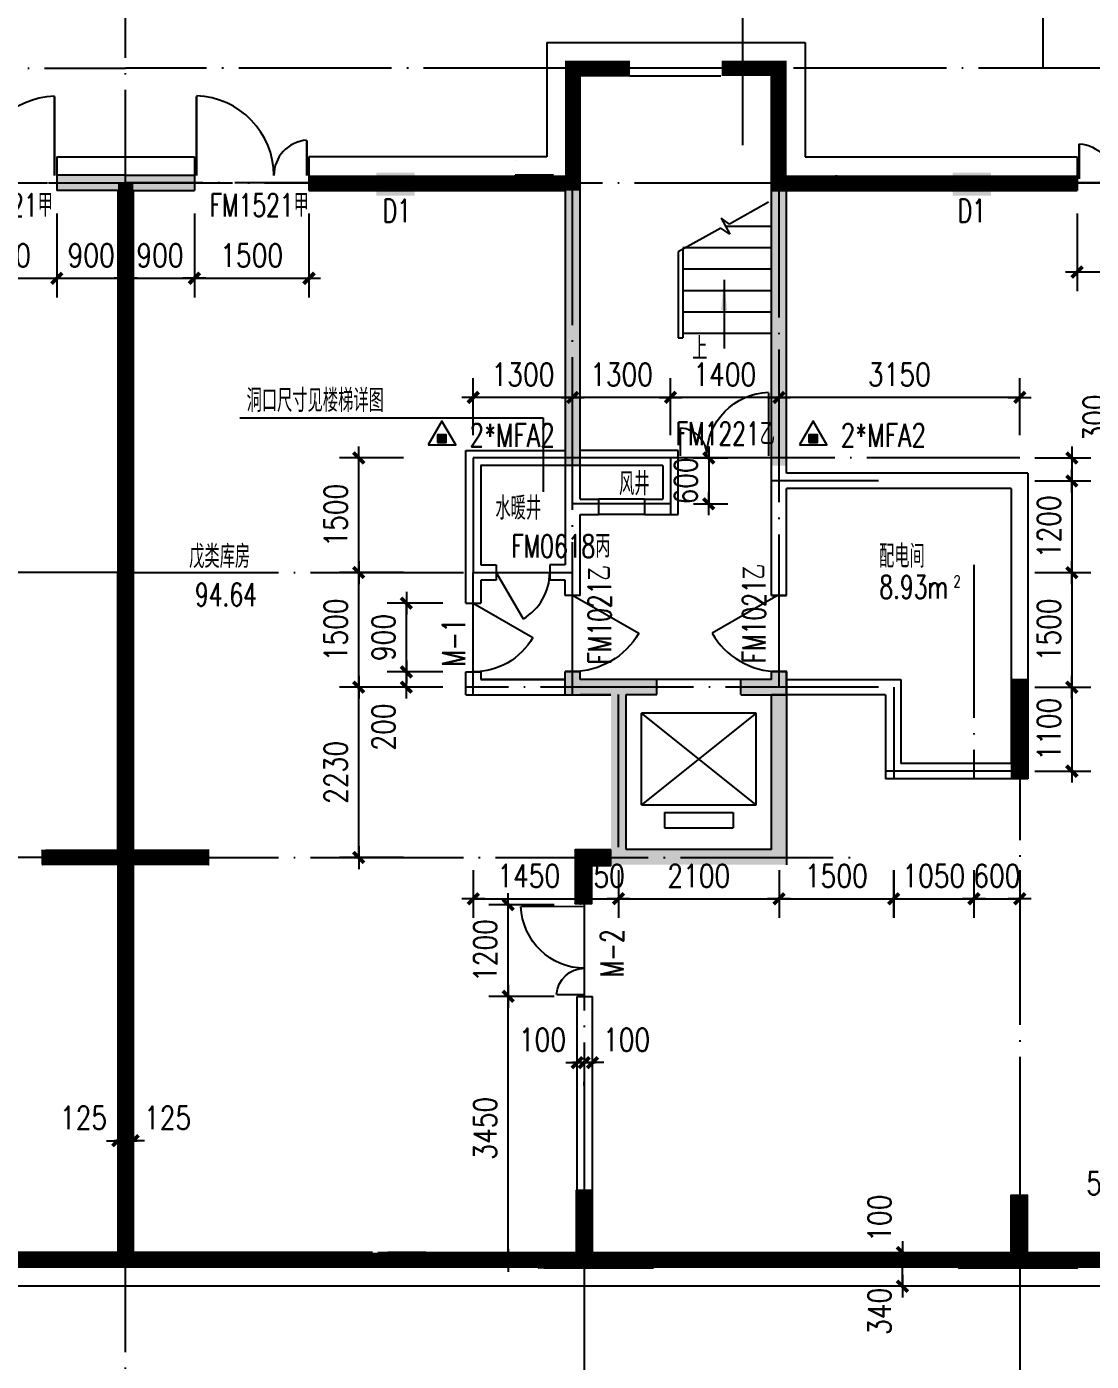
# Model space of a CAD drawing. Extents: x 634182 to 802382, y -1101880 to -864080.
# Drawn here: x 720269 to 734198, y -1008289 to -990821 of the extents above; entities that cross this region are included whole.
import ezdxf
from ezdxf.enums import TextEntityAlignment as Align

# ---------------------------------------------------------------- set-up
doc = ezdxf.new("R2010")
doc.units = 0
doc.header["$LTSCALE"] = 1000
doc.header["$MEASUREMENT"] = 0
doc.linetypes.add('DOTE', pattern=[2.42, 2, -0.2, 0.02, -0.2])
doc.layers.get('0').update_dxf_attribs({"linetype": 'CONTINUOUS'})
doc.layers.get('DEFPOINTS').update_dxf_attribs({"linetype": 'CONTINUOUS'})
for name, color, linetype in [('210', 4, 'CONTINUOUS'), ('D', 3, 'CONTINUOUS'), ('DOTE', 1, 'DOTE'), ('FIRE', 21, 'CONTINUOUS'), ('MCMING', 223, 'CONTINUOUS'), ('PUB_DIM', 3, 'CONTINUOUS'), ('PUB_TEXT', 7, 'CONTINUOUS'), ('STAIR', 2, 'CONTINUOUS'), ('WALL', 191, 'CONTINUOUS'), ('WINDOW', 2, 'CONTINUOUS'), ('WINDOW_TEXT', 6, 'CONTINUOUS')]:
    doc.layers.add(name, color=color, linetype=linetype)
doc.styles.add('_Z', font='romans', dxfattribs={"width": 0.7, "bigfont": 'Z'})
doc.styles.add('DIM_FONT', font='simplex.shx', dxfattribs={"width": 0.8})
doc.styles.add('SIMPLEX', font='SIMPLEX.SHX')
doc.styles.add('Z', font='romans', dxfattribs={"width": 0.8, "bigfont": 'z'})
doc.dimstyles.new('DIMN', dxfattribs={"dimtxt": 300, "dimasz": 1, "dimexe": 250, "dimexo": 300, "dimgap": 150, "dimtad": 1, "dimdec": 0, "dimzin": 0, "dimdsep": 46, "dimtxsty": 'DIM_FONT', "dimblk": '_DIMX', "dimblk1": '_DIMX', "dimblk2": '_DIMX', "dimcen": 2.5, "dimclrt": 7, "dimadec": 0, "dimazin": 0, "dimtfac": 1, "dimtdec": 0, "dimtix": 1, "dimtmove": 2, "dimatfit": 3, "dimldrblk": '_DIMX', "dimfxl": 0, "dimtolj": 1, "dimtzin": 0, "dimarcsym": 0})
pattern_1 = [(135, (5185227.6178, 1343242.7828), (0.88388347648, 0.88388347648), []), (45, (5185227.6178, 1343242.7828), (0.88388347648, -0.88388347648), [])]

# ---------------------------------------------------------------- blocks, each defined once
blk = doc.blocks.new('_A2AKO')
at = {"const_width": 0.02}
for points in [[(-0.481, -0.001), (-0.481, -0.308)], [(0.481, 0.001), (0.481, -0.691)]]:
    blk.add_lwpolyline(points, dxfattribs=at)
for centre, radius, start, end in [((-0.501, -0.003), 0.307, 274.2492, 0.2101), ((0.505, 0.002), 0.699, 180.2762, 268.0603)]:
    blk.add_arc(centre, radius, start, end)
blk = doc.blocks.new('_DBLK')
blk.add_line((-0.5, 0), (0, -0.866))
blk.add_arc((-0.5, 0), 1, 300, 0)
at = {"layer": 'WINDOW_TEXT', "style": 'SIMPLEX', "flags": 9}
blk.add_attdef('A', text='', height=1, dxfattribs=at).set_placement((0, 1.5), align=Align.MIDDLE)
blk = doc.blocks.new('_DIMX')
blk.add_line((-150, 0), (150, 0))
at = {"const_width": 50}
blk.add_lwpolyline([(-70, -70), (70, 70)], dxfattribs=at)
blk = doc.blocks.new('*D1328')
at = {"color": 0, "linetype": 'ByBlock'}
for p, q in [((730112, -996166), (730112, -995423)), ((733262, -996166), (733262, -995423)), ((733261, -995673), (730113, -995673))]:
    blk.add_line(p, q, dxfattribs=at)
at = {"layer": 'DEFPOINTS', "color": 0, "linetype": 'ByBlock'}
for p in [(730112, -995673), (730112, -996466), (733262, -996466)]:
    blk.add_point(p, dxfattribs=at)
at = {"color": 0, "linetype": 'ByBlock', "rotation": 180}
blk.add_blockref('_DIMX', (730112, -995673), dxfattribs=at)
at = {"color": 0, "linetype": 'ByBlock'}
blk.add_blockref('_DIMX', (733262, -995673), dxfattribs=at)
at = {"color": 7, "linetype": 'ByBlock', "insert": (731687, -995373), "char_height": 300, "attachment_point": 5, "style": 'DIM_FONT'}
blk.add_mtext('\\A1;3150', dxfattribs=at)
blk = doc.blocks.new('*D1329')
at = {"color": 0, "linetype": 'ByBlock'}
for p, q in [((728692, -996166), (728692, -995423)), ((730112, -996166), (730112, -995423)), ((730111, -995673), (728693, -995673))]:
    blk.add_line(p, q, dxfattribs=at)
at = {"layer": 'DEFPOINTS', "color": 0, "linetype": 'ByBlock'}
for p in [(728692, -995673), (728692, -996466), (730112, -996466)]:
    blk.add_point(p, dxfattribs=at)
at = {"color": 0, "linetype": 'ByBlock'}
for p, rotation in [((728692, -995673), 179.9999999999906), ((730112, -995673), 359.9999999999907)]:
    blk.add_blockref('_DIMX', p, dxfattribs=dict(at, rotation=rotation))
at = {"color": 7, "linetype": 'ByBlock', "insert": (729402, -995373), "char_height": 300, "attachment_point": 5, "style": 'DIM_FONT'}
blk.add_mtext('\\A1;1400', dxfattribs=at)
blk = doc.blocks.new('*D1330')
at = {"color": 0, "linetype": 'ByBlock'}
for p, q in [((727412, -996166), (727412, -995423)), ((728692, -996166), (728692, -995423)), ((728691, -995673), (727413, -995673))]:
    blk.add_line(p, q, dxfattribs=at)
at = {"layer": 'DEFPOINTS', "color": 0, "linetype": 'ByBlock'}
for p in [(727412, -995673), (727412, -996466), (728692, -996466)]:
    blk.add_point(p, dxfattribs=at)
at = {"color": 0, "linetype": 'ByBlock', "rotation": 180}
blk.add_blockref('_DIMX', (727412, -995673), dxfattribs=at)
at = {"color": 0, "linetype": 'ByBlock'}
blk.add_blockref('_DIMX', (728692, -995673), dxfattribs=at)
at = {"color": 7, "linetype": 'ByBlock', "insert": (728052, -995373), "char_height": 300, "attachment_point": 5, "style": 'DIM_FONT'}
blk.add_mtext('\\A1;1300', dxfattribs=at)
blk = doc.blocks.new('*D1331')
at = {"color": 0, "linetype": 'ByBlock'}
for p, q in [((726112, -996166), (726112, -995423)), ((727412, -996166), (727412, -995423)), ((727411, -995673), (726113, -995673))]:
    blk.add_line(p, q, dxfattribs=at)
at = {"layer": 'DEFPOINTS', "color": 0, "linetype": 'ByBlock'}
for p in [(726112, -995673), (726112, -996466), (727412, -996466)]:
    blk.add_point(p, dxfattribs=at)
at = {"color": 0, "linetype": 'ByBlock', "rotation": 180}
blk.add_blockref('_DIMX', (726112, -995673), dxfattribs=at)
at = {"color": 0, "linetype": 'ByBlock'}
blk.add_blockref('_DIMX', (727412, -995673), dxfattribs=at)
at = {"color": 7, "linetype": 'ByBlock', "insert": (726762, -995373), "char_height": 300, "attachment_point": 5, "style": 'DIM_FONT'}
blk.add_mtext('\\A1;1300', dxfattribs=at)
blk = doc.blocks.new('*D1333')
at = {"color": 0, "linetype": 'ByBlock'}
for p, q in [((727562, -1001861), (727562, -1002485)), ((728012, -1001861), (728012, -1002485)), ((727561, -1002235), (727560, -1002235)), ((727562, -1002235), (728012, -1002235)), ((728013, -1002235), (728014, -1002235))]:
    blk.add_line(p, q, dxfattribs=at)
at = {"layer": 'DEFPOINTS', "color": 0, "linetype": 'ByBlock'}
for p in [(727562, -1001561), (728012, -1001561), (728012, -1002235)]:
    blk.add_point(p, dxfattribs=at)
at = {"color": 0, "linetype": 'ByBlock'}
blk.add_blockref('_DIMX', (727562, -1002235), dxfattribs=at)
at = {"color": 0, "linetype": 'ByBlock', "rotation": 180}
blk.add_blockref('_DIMX', (728012, -1002235), dxfattribs=at)
at = {"color": 7, "linetype": 'ByBlock', "insert": (727787, -1001935), "char_height": 300, "attachment_point": 5, "style": 'DIM_FONT'}
blk.add_mtext('\\A1;450', dxfattribs=at)
blk = doc.blocks.new('*D1336')
at = {"color": 0, "linetype": 'ByBlock'}
for p, q in [((731612, -1001861), (731612, -1002485)), ((732662, -1001861), (732662, -1002485)), ((731611, -1002235), (731610, -1002235)), ((731612, -1002235), (732662, -1002235)), ((732663, -1002235), (732664, -1002235))]:
    blk.add_line(p, q, dxfattribs=at)
at = {"layer": 'DEFPOINTS', "color": 0, "linetype": 'ByBlock'}
for p in [(731612, -1001561), (732662, -1001561), (732662, -1002235)]:
    blk.add_point(p, dxfattribs=at)
at = {"color": 0, "linetype": 'ByBlock'}
blk.add_blockref('_DIMX', (731612, -1002235), dxfattribs=at)
at = {"color": 0, "linetype": 'ByBlock', "rotation": 180}
blk.add_blockref('_DIMX', (732662, -1002235), dxfattribs=at)
at = {"color": 7, "linetype": 'ByBlock', "insert": (732137, -1001935), "char_height": 300, "attachment_point": 5, "style": 'DIM_FONT'}
blk.add_mtext('\\A1;1050', dxfattribs=at)
blk = doc.blocks.new('*D1337')
at = {"color": 0, "linetype": 'ByBlock'}
for p, q in [((732662, -1001861), (732662, -1002485)), ((733262, -1001861), (733262, -1002485)), ((732661, -1002235), (732660, -1002235)), ((732662, -1002235), (733262, -1002235)), ((733263, -1002235), (733264, -1002235))]:
    blk.add_line(p, q, dxfattribs=at)
at = {"layer": 'DEFPOINTS', "color": 0, "linetype": 'ByBlock'}
for p in [(732662, -1001561), (733262, -1001561), (733262, -1002235)]:
    blk.add_point(p, dxfattribs=at)
at = {"color": 0, "linetype": 'ByBlock'}
blk.add_blockref('_DIMX', (732662, -1002235), dxfattribs=at)
at = {"color": 0, "linetype": 'ByBlock', "rotation": 180}
blk.add_blockref('_DIMX', (733262, -1002235), dxfattribs=at)
at = {"color": 7, "linetype": 'ByBlock', "insert": (732962, -1001935), "char_height": 300, "attachment_point": 5, "style": 'DIM_FONT'}
blk.add_mtext('\\A1;600', dxfattribs=at)
blk = doc.blocks.new('*D1341')
at = {"color": 0, "linetype": 'ByBlock'}
for p, q in [((733458, -996466), (734193, -996466)), ((733943, -996465), (733943, -996464)), ((733943, -996466), (733943, -996766)), ((733943, -996466), (733943, -996766)), ((733458, -996766), (734193, -996766)), ((733943, -996767), (733943, -996768))]:
    blk.add_line(p, q, dxfattribs=at)
at = {"layer": 'DEFPOINTS', "color": 0, "linetype": 'ByBlock'}
for p in [(733158, -996466), (733158, -996766), (733943, -996766)]:
    blk.add_point(p, dxfattribs=at)
at = {"color": 0, "linetype": 'ByBlock'}
for p, rotation in [((733943, -996466), 270), ((733943, -996766), 90)]:
    blk.add_blockref('_DIMX', p, dxfattribs=dict(at, rotation=rotation))
at = {"color": 7, "linetype": 'ByBlock', "insert": (734243, -995944), "char_height": 300, "attachment_point": 5, "rotation": 90, "style": 'DIM_FONT'}
blk.add_mtext('\\A1;300', dxfattribs=at)
blk = doc.blocks.new('*D1342')
at = {"color": 0, "linetype": 'ByBlock'}
for p, q in [((733458, -996766), (734193, -996766)), ((733943, -996767), (733943, -997965)), ((733458, -997966), (734193, -997966))]:
    blk.add_line(p, q, dxfattribs=at)
at = {"layer": 'DEFPOINTS', "color": 0, "linetype": 'ByBlock'}
for p in [(733158, -996766), (733158, -997966), (733943, -997966)]:
    blk.add_point(p, dxfattribs=at)
at = {"color": 0, "linetype": 'ByBlock'}
for p, rotation in [((733943, -996766), 90), ((733943, -997966), 270)]:
    blk.add_blockref('_DIMX', p, dxfattribs=dict(at, rotation=rotation))
at = {"color": 7, "linetype": 'ByBlock', "insert": (733643, -997366), "char_height": 300, "attachment_point": 5, "rotation": 90, "style": 'DIM_FONT'}
blk.add_mtext('\\A1;1200', dxfattribs=at)
blk = doc.blocks.new('*D1343')
at = {"color": 0, "linetype": 'ByBlock'}
for p, q in [((733458, -997966), (734193, -997966)), ((733943, -997967), (733943, -999465)), ((733458, -999466), (734193, -999466))]:
    blk.add_line(p, q, dxfattribs=at)
at = {"layer": 'DEFPOINTS', "color": 0, "linetype": 'ByBlock'}
for p in [(733158, -997966), (733158, -999466), (733943, -999466)]:
    blk.add_point(p, dxfattribs=at)
at = {"color": 0, "linetype": 'ByBlock'}
for p, rotation in [((733943, -997966), 90), ((733943, -999466), 270)]:
    blk.add_blockref('_DIMX', p, dxfattribs=dict(at, rotation=rotation))
at = {"color": 7, "linetype": 'ByBlock', "insert": (733643, -998716), "char_height": 300, "attachment_point": 5, "rotation": 90, "style": 'DIM_FONT'}
blk.add_mtext('\\A1;1500', dxfattribs=at)
blk = doc.blocks.new('*D1344')
at = {"color": 0, "linetype": 'ByBlock'}
for p, q in [((733458, -999466), (734193, -999466)), ((733943, -999467), (733943, -1000564)), ((733458, -1000565), (734193, -1000565))]:
    blk.add_line(p, q, dxfattribs=at)
at = {"layer": 'DEFPOINTS', "color": 0, "linetype": 'ByBlock'}
for p in [(733158, -999466), (733158, -1000565), (733943, -1000565)]:
    blk.add_point(p, dxfattribs=at)
at = {"color": 0, "linetype": 'ByBlock'}
for p, rotation in [((733943, -999466), 90), ((733943, -1000565), 270)]:
    blk.add_blockref('_DIMX', p, dxfattribs=dict(at, rotation=rotation))
at = {"color": 7, "linetype": 'ByBlock', "insert": (733643, -1000015), "char_height": 300, "attachment_point": 5, "rotation": 90, "style": 'DIM_FONT'}
blk.add_mtext('\\A1;1100', dxfattribs=at)
blk = doc.blocks.new('*D1345')
at = {"color": 0, "linetype": 'ByBlock'}
for p, q in [((728992, -996466), (729443, -996466)), ((729193, -996465), (729193, -996464)), ((729193, -996466), (729193, -997066)), ((728992, -997066), (729443, -997066)), ((729193, -997067), (729193, -997068))]:
    blk.add_line(p, q, dxfattribs=at)
at = {"layer": 'DEFPOINTS', "color": 0, "linetype": 'ByBlock'}
for p in [(728692, -996466), (728692, -997066), (729193, -997066)]:
    blk.add_point(p, dxfattribs=at)
at = {"color": 0, "linetype": 'ByBlock'}
for p, rotation in [((729193, -996466), 270), ((729193, -997066), 90)]:
    blk.add_blockref('_DIMX', p, dxfattribs=dict(at, rotation=rotation))
at = {"color": 7, "linetype": 'ByBlock', "insert": (728893, -996766), "char_height": 300, "attachment_point": 5, "rotation": 90, "style": 'DIM_FONT'}
blk.add_mtext('\\A1;600', dxfattribs=at)
blk = doc.blocks.new('*D1347')
at = {"color": 0, "linetype": 'ByBlock'}
for p, q in [((720662, -993266), (720662, -994364)), ((721562, -993266), (721562, -994364)), ((720661, -994114), (720660, -994114)), ((720662, -994114), (721562, -994114)), ((721563, -994114), (721564, -994114))]:
    blk.add_line(p, q, dxfattribs=at)
at = {"layer": 'DEFPOINTS', "color": 0, "linetype": 'ByBlock'}
for p in [(720662, -992966), (721562, -992966), (721562, -994114)]:
    blk.add_point(p, dxfattribs=at)
at = {"color": 0, "linetype": 'ByBlock'}
blk.add_blockref('_DIMX', (720662, -994114), dxfattribs=at)
at = {"color": 0, "linetype": 'ByBlock', "rotation": 180}
blk.add_blockref('_DIMX', (721562, -994114), dxfattribs=at)
at = {"color": 7, "linetype": 'ByBlock', "insert": (721112, -993814), "char_height": 300, "attachment_point": 5, "style": 'DIM_FONT'}
blk.add_mtext('\\A1;900', dxfattribs=at)
blk = doc.blocks.new('*D1348')
at = {"color": 0, "linetype": 'ByBlock'}
for p, q in [((721562, -993266), (721562, -994364)), ((722462, -993266), (722462, -994364)), ((721561, -994114), (721560, -994114)), ((721562, -994114), (722462, -994114)), ((722463, -994114), (722464, -994114))]:
    blk.add_line(p, q, dxfattribs=at)
at = {"layer": 'DEFPOINTS', "color": 0, "linetype": 'ByBlock'}
for p in [(721562, -992966), (722462, -992966), (722462, -994114)]:
    blk.add_point(p, dxfattribs=at)
at = {"color": 0, "linetype": 'ByBlock'}
blk.add_blockref('_DIMX', (721562, -994114), dxfattribs=at)
at = {"color": 0, "linetype": 'ByBlock', "rotation": 180}
blk.add_blockref('_DIMX', (722462, -994114), dxfattribs=at)
at = {"color": 7, "linetype": 'ByBlock', "insert": (722012, -993814), "char_height": 300, "attachment_point": 5, "style": 'DIM_FONT'}
blk.add_mtext('\\A1;900', dxfattribs=at)
blk = doc.blocks.new('*D1353')
at = {"color": 0, "linetype": 'ByBlock'}
for p, q in [((734012, -993266), (734012, -994283)), ((735512, -993266), (735512, -994283)), ((735511, -994033), (734013, -994033))]:
    blk.add_line(p, q, dxfattribs=at)
at = {"layer": 'DEFPOINTS', "color": 0, "linetype": 'ByBlock'}
for p in [(734012, -992966), (735512, -992966), (734012, -994033)]:
    blk.add_point(p, dxfattribs=at)
at = {"color": 0, "linetype": 'ByBlock', "rotation": 180}
blk.add_blockref('_DIMX', (734012, -994033), dxfattribs=at)
at = {"color": 0, "linetype": 'ByBlock'}
blk.add_blockref('_DIMX', (735512, -994033), dxfattribs=at)
at = {"color": 7, "linetype": 'ByBlock', "insert": (734762, -993733), "char_height": 300, "attachment_point": 5, "style": 'DIM_FONT'}
blk.add_mtext('\\A1;1500', dxfattribs=at)
blk = doc.blocks.new('*D1354')
at = {"color": 0, "linetype": 'ByBlock'}
for p, q in [((721462, -1005102), (721462, -1005152)), ((721562, -1005102), (721562, -1005152)), ((721461, -1005402), (721460, -1005402)), ((721462, -1005402), (721562, -1005402)), ((721462, -1005402), (721562, -1005402)), ((721563, -1005402), (721564, -1005402))]:
    blk.add_line(p, q, dxfattribs=at)
at = {"layer": 'DEFPOINTS', "color": 0, "linetype": 'ByBlock'}
for p in [(721462, -1005402), (721562, -1005402), (721562, -1005402)]:
    blk.add_point(p, dxfattribs=at)
at = {"color": 0, "linetype": 'ByBlock'}
blk.add_blockref('_DIMX', (721462, -1005402), dxfattribs=at)
at = {"color": 0, "linetype": 'ByBlock', "rotation": 180}
blk.add_blockref('_DIMX', (721562, -1005402), dxfattribs=at)
at = {"color": 7, "linetype": 'ByBlock', "insert": (721012, -1005102), "char_height": 300, "attachment_point": 5, "style": 'DIM_FONT'}
blk.add_mtext('\\A1;125', dxfattribs=at)
blk = doc.blocks.new('*D1355')
at = {"color": 0, "linetype": 'ByBlock'}
for p, q in [((721562, -1005102), (721562, -1005152)), ((721662, -1005102), (721662, -1005152)), ((721561, -1005402), (721560, -1005402)), ((721562, -1005402), (721662, -1005402)), ((721562, -1005402), (721662, -1005402)), ((721663, -1005402), (721664, -1005402))]:
    blk.add_line(p, q, dxfattribs=at)
at = {"layer": 'DEFPOINTS', "color": 0, "linetype": 'ByBlock'}
for p in [(721562, -1005402), (721662, -1005402), (721662, -1005402)]:
    blk.add_point(p, dxfattribs=at)
at = {"color": 0, "linetype": 'ByBlock'}
blk.add_blockref('_DIMX', (721562, -1005402), dxfattribs=at)
at = {"color": 0, "linetype": 'ByBlock', "rotation": 180}
blk.add_blockref('_DIMX', (721662, -1005402), dxfattribs=at)
at = {"color": 7, "linetype": 'ByBlock', "insert": (722112, -1005102), "char_height": 300, "attachment_point": 5, "style": 'DIM_FONT'}
blk.add_mtext('\\A1;125', dxfattribs=at)
blk = doc.blocks.new('*D1371')
at = {"color": 0, "linetype": 'ByBlock'}
for p, q in [((731727, -1007305), (731727, -1006967)), ((732027, -1006966), (731977, -1006966)), ((732027, -1007306), (731977, -1007306))]:
    blk.add_line(p, q, dxfattribs=at)
at = {"layer": 'DEFPOINTS', "color": 0, "linetype": 'ByBlock'}
for p in [(731727, -1006966), (731727, -1006966), (731727, -1007306)]:
    blk.add_point(p, dxfattribs=at)
at = {"color": 0, "linetype": 'ByBlock'}
for p, rotation in [((731727, -1006966), 90), ((731727, -1007306), 270)]:
    blk.add_blockref('_DIMX', p, dxfattribs=dict(at, rotation=rotation))
at = {"color": 7, "linetype": 'ByBlock', "insert": (731427, -1007636), "char_height": 300, "attachment_point": 5, "rotation": 90, "style": 'DIM_FONT'}
blk.add_mtext('\\A1;340', dxfattribs=at)
blk = doc.blocks.new('*D1372')
at = {"color": 0, "linetype": 'ByBlock'}
for p, q in [((731427, -1006866), (731477, -1006866)), ((731427, -1006966), (731477, -1006966)), ((731727, -1006865), (731727, -1006864)), ((731727, -1006966), (731727, -1006866)), ((731727, -1006966), (731727, -1006866)), ((731727, -1006967), (731727, -1006968))]:
    blk.add_line(p, q, dxfattribs=at)
at = {"layer": 'DEFPOINTS', "color": 0, "linetype": 'ByBlock'}
for p in [(731727, -1006866), (731727, -1006866), (731727, -1006966)]:
    blk.add_point(p, dxfattribs=at)
at = {"color": 0, "linetype": 'ByBlock'}
for p, rotation in [((731727, -1006866), 270), ((731727, -1006966), 90)]:
    blk.add_blockref('_DIMX', p, dxfattribs=dict(at, rotation=rotation))
at = {"color": 7, "linetype": 'ByBlock', "insert": (731427, -1006416), "char_height": 300, "attachment_point": 5, "rotation": 90, "style": 'DIM_FONT'}
blk.add_mtext('\\A1;100', dxfattribs=at)
blk = doc.blocks.new('*D1401')
at = {"color": 0, "linetype": 'ByBlock'}
for p, q in [((725712, -999266), (724987, -999266)), ((725237, -999265), (725237, -999264)), ((725237, -999466), (725237, -999266)), ((725237, -999466), (725237, -999266)), ((725712, -999466), (724987, -999466)), ((725237, -999467), (725237, -999468))]:
    blk.add_line(p, q, dxfattribs=at)
at = {"layer": 'DEFPOINTS', "color": 0, "linetype": 'ByBlock'}
for p in [(725237, -999266), (726012, -999266), (726012, -999466)]:
    blk.add_point(p, dxfattribs=at)
at = {"color": 0, "linetype": 'ByBlock'}
for p, rotation in [((725237, -999266), 270), ((725237, -999466), 90)]:
    blk.add_blockref('_DIMX', p, dxfattribs=dict(at, rotation=rotation))
at = {"color": 7, "linetype": 'ByBlock', "insert": (724937, -999988), "char_height": 300, "attachment_point": 5, "rotation": 90, "style": 'DIM_FONT'}
blk.add_mtext('\\A1;200', dxfattribs=at)
blk = doc.blocks.new('*D1402')
at = {"color": 0, "linetype": 'ByBlock'}
for p, q in [((725712, -998366), (724987, -998366)), ((725237, -998365), (725237, -998364)), ((725237, -999266), (725237, -998366)), ((725712, -999266), (724987, -999266)), ((725237, -999267), (725237, -999268))]:
    blk.add_line(p, q, dxfattribs=at)
at = {"layer": 'DEFPOINTS', "color": 0, "linetype": 'ByBlock'}
for p in [(725237, -998366), (726012, -998366), (726012, -999266)]:
    blk.add_point(p, dxfattribs=at)
at = {"color": 0, "linetype": 'ByBlock'}
for p, rotation in [((725237, -998366), 270), ((725237, -999266), 90)]:
    blk.add_blockref('_DIMX', p, dxfattribs=dict(at, rotation=rotation))
at = {"color": 7, "linetype": 'ByBlock', "insert": (724937, -998816), "char_height": 300, "attachment_point": 5, "rotation": 90, "style": 'DIM_FONT'}
blk.add_mtext('\\A1;900', dxfattribs=at)
blk = doc.blocks.new('*D1420')
at = {"color": 0, "linetype": 'ByBlock'}
for p, q in [((727471, -1004380), (727470, -1004380)), ((727472, -1004380), (727562, -1004380)), ((727472, -1004380), (727562, -1004380)), ((727563, -1004380), (727564, -1004380)), ((727472, -1004680), (727472, -1004630)), ((727562, -1004680), (727562, -1004630))]:
    blk.add_line(p, q, dxfattribs=at)
at = {"layer": 'DEFPOINTS', "color": 0, "linetype": 'ByBlock'}
for p in [(727472, -1004380), (727562, -1004380), (727562, -1004380)]:
    blk.add_point(p, dxfattribs=at)
at = {"color": 0, "linetype": 'ByBlock'}
blk.add_blockref('_DIMX', (727472, -1004380), dxfattribs=at)
at = {"color": 0, "linetype": 'ByBlock', "rotation": 180}
blk.add_blockref('_DIMX', (727562, -1004380), dxfattribs=at)
at = {"color": 7, "linetype": 'ByBlock', "insert": (727017, -1004080), "char_height": 300, "attachment_point": 5, "style": 'DIM_FONT'}
blk.add_mtext('\\A1;100', dxfattribs=at)
blk = doc.blocks.new('*D1421')
at = {"color": 0, "linetype": 'ByBlock'}
for p, q in [((727561, -1004380), (727560, -1004380)), ((727562, -1004380), (727672, -1004380)), ((727562, -1004380), (727672, -1004380)), ((727673, -1004380), (727674, -1004380)), ((727562, -1004680), (727562, -1004630)), ((727672, -1004680), (727672, -1004630))]:
    blk.add_line(p, q, dxfattribs=at)
at = {"layer": 'DEFPOINTS', "color": 0, "linetype": 'ByBlock'}
for p in [(727562, -1004380), (727672, -1004380), (727672, -1004380)]:
    blk.add_point(p, dxfattribs=at)
at = {"color": 0, "linetype": 'ByBlock'}
blk.add_blockref('_DIMX', (727562, -1004380), dxfattribs=at)
at = {"color": 0, "linetype": 'ByBlock', "rotation": 180}
blk.add_blockref('_DIMX', (727672, -1004380), dxfattribs=at)
at = {"color": 7, "linetype": 'ByBlock', "insert": (728117, -1004080), "char_height": 300, "attachment_point": 5, "style": 'DIM_FONT'}
blk.add_mtext('\\A1;100', dxfattribs=at)
blk = doc.blocks.new('_ARROW')
blk.add_solid([(0, 0), (-1, 0.1), (-1, -0.1)])
blk = doc.blocks.new('M_A17ORW')
at = {"const_width": 0.02}
for points in [[(-0.481, -0.001), (-0.481, -0.308)], [(0.481, 0.001), (0.481, -0.691)]]:
    blk.add_lwpolyline(points, dxfattribs=at)
for centre, radius, start, end in [((-0.501, -0.003), 0.307, 274.2492, 0.2101), ((0.505, 0.002), 0.699, 180.2762, 268.0603)]:
    blk.add_arc(centre, radius, start, end)
blk = doc.blocks.new('A$C750B0BF9')
at = {"layer": 'D'}
for points in [[(15490, 646), (15490, 346), (14990, 346), (14990, 646)], [(23030, 646), (23030, 346), (22530, 346), (22530, 646)]]:
    blk.add_hatch(color=256, dxfattribs=at).paths.add_polyline_path(points)
at = {"color": 4, "linetype": 'Continuous', "style": 'Z', "width": 0.7}
for p in [(15073, 0, 569), (22597, 0, 569)]:
    blk.add_text('D1', height=300, dxfattribs=at).set_placement(p)

msp = doc.modelspace()

# ---------------------------------------------------------------- hatches: boundary and pattern name
at = {"layer": '210'}
h = msp.add_hatch(color=256, dxfattribs=at)
h.paths.add_polyline_path([(727312.007, -992966.093), (726661.416, -992966.093), (726661.416, -992766.093), (727311.738, -992766.093), (727311.738, -991266.093), (728161.738, -991266.093), (728161.738, -991466.093), (727511.738, -991466.093), (727511.738, -996566.093), (727312.007, -996566.093)])
h.paths.add_polyline_path([(730011.738, -991466.093), (729361.738, -991466.093), (729361.738, -991266.093), (730211.738, -991266.093), (730211.738, -992766.093), (730862.064, -992766.093), (730862.064, -992966.093), (730212.007, -992966.093), (730211.738, -992966.093), (730211.738, -996566.093), (730011.738, -996566.093)])
for points in [[(722461.989, -992766.093), (721562.048, -992766.093), (720662.085, -992766.093), (720662.085, -992966.093), (721462.066, -992966.093), (721462.066, -993766.093), (721662.029, -993766.093), (721662.029, -992966.093), (722461.989, -992966.093)], [(727912.066, -999560.711), (727312.066, -999560.711), (727312.066, -999260.711), (727512.066, -999260.711), (727512.066, -999360.711), (728512.066, -999360.711), (728512.066, -999560.711), (728112.066, -999560.711), (728112.066, -1001590.711), (730012.066, -1001590.711), (730012.066, -999560.711), (729612.066, -999560.711), (729612.066, -999360.711), (730012.066, -999360.711), (730012.066, -999260.711), (730212.066, -999260.711), (730212.066, -1001790.711), (727912.066, -1001790.711)], [(721662.029, -1006866.093), (721662.029, -1006066.093), (721462.048, -1006066.093), (721462.048, -1006866.093), (720662.048, -1006866.093), (720662.048, -1007066.093), (721662.029, -1007066.093), (722462.048, -1007066.093), (722462.048, -1006866.093)]]:
    msp.add_hatch(color=256, dxfattribs=at).paths.add_polyline_path(points)
at = {"layer": 'PUB_TEXT'}
h = msp.add_hatch(dxfattribs=at)
h.set_pattern_fill('ANSI37', color=6, scale=10, style=0)
h.set_pattern_definition([(45, (-3742078.271, 1165686.2939), (-0.88388347648, 0.88388347648), []), (135, (-3742078.271, 1165686.2939), (-0.88388347648, -0.88388347648), [])])
h.paths.add_polyline_path([(721656.323, -997966.093), (721456.36, -997966.093), (721456.36, -1001600.885), (720470.84, -1001600.885), (720470.84, -1001788.826), (722649.492, -1001788.826), (722649.492, -1001600.885), (721662.045, -1001600.885)])
h = msp.add_hatch(dxfattribs=at)
h.set_pattern_fill('ANSI37', color=6, scale=10, style=0)
h.set_pattern_definition([(135, (5185225.4762, 1165686.2939), (0.88388347648, 0.88388347648), []), (45, (5185225.4762, 1165686.2939), (0.88388347648, -0.88388347648), [])])
h.paths.add_polyline_path([(733359.943, -1000663.107), (733158.205, -1000663.107), (733158.205, -999367.403), (733363.667, -999367.403)])
h = msp.add_hatch(dxfattribs=at)
h.set_pattern_fill('ANSI37', color=6, scale=10, style=0)
h.set_pattern_definition(pattern_1)
h.paths.add_polyline_path([(727912.246, -1001595.819), (727444.895, -1001595.819), (727444.895, -1002295.292), (727662.553, -1002295.292), (727662.553, -1001799.412), (727910.683, -1001799.412)])
h = msp.add_hatch(dxfattribs=at)
h.set_pattern_fill('ANSI37', color=6, scale=10, style=0)
h.set_pattern_definition(pattern_1)
h.paths.add_polyline_path([(727462.085, -1006049.614), (727662.261, -1006049.614), (727662.261, -1006866.093), (728462.085, -1006866.093), (728462.085, -1007070.339), (726965.736, -1007067.863), (726962.085, -1006866.093), (727462.085, -1006866.093)])
h = msp.add_hatch(dxfattribs=at)
h.set_pattern_fill('ANSI37', color=6, scale=10, style=0)
h.set_pattern_definition(pattern_1)
h.paths.add_polyline_path([(734012.085, -1006866.093), (734012.085, -1007072.008), (732464.108, -1007072.008), (732464.108, -1006865), (733151.294, -1006865), (733151.294, -1006112.706), (733358.46, -1006112.706), (733358.46, -1006865)])

# ---------------------------------------------------------------- linework, layer by layer
for p, q in [((729632.052, -990644.876), (729632.052, -992372.005)), ((723057.883, -995941.256), (727025.043, -995941.256)), ((727025.043, -995941.256), (727025.043, -996908.909))]:
    msp.add_line(p, q)
at = {"const_width": 200}
for points in [[(684662.048, -991366.093), (684662.048, -1005766.093), (687962.048, -1005766.093), (687962.048, -1006966.093), (700262.048, -1006966.093), (700262.048, -1005766.093), (706862.048, -1005766.093), (706862.048, -1006966.093), (736262.048, -1006966.093), (736262.048, -1005766.093), (742862.048, -1005766.093), (742862.048, -1006966.093), (755162.048, -1006966.093), (755162.048, -1005766.093), (758462.048, -1005766.093), (758462.048, -991366.093), (757562.048, -991366.093)], [(728161.738, -991366.093), (727412.029, -991366.093), (727412.029, -992866.093), (723962.007, -992866.093)], [(734012.007, -992866.093), (730112.029, -992866.093), (730112.029, -991366.093), (729361.738, -991366.093)], [(721562.029, -992866.093), (721562.029, -1006966.093)]]:
    msp.add_lwpolyline(points, dxfattribs=at)
at = {"layer": 'DOTE'}
for p, q in [((721562.048, -1010588.375), (721562.048, -972466.093)), ((733562.048, -972466.093), (733562.048, -991366.093)), ((703562.048, -991366.093), (721562.066, -991366.093)), ((739562.048, -991366.093), (721562.029, -991366.093)), ((727412.029, -999566.093), (727412.029, -991366.093)), ((730112.029, -999466.093), (730112.029, -991366.093)), ((684662.048, -992866.093), (776935.647, -992866.093)), ((715712.066, -992866.093), (721562.066, -992866.093)), ((727412.029, -992866.093), (721562.029, -992866.093)), ((739562.048, -992866.093), (730112.029, -992866.093)), ((730111.724, -996466.093), (726112.262, -996466.093)), ((730111.76, -996466.093), (726112.299, -996466.093)), ((726112.299, -996466.093), (726112.299, -997966.093)), ((728791.76, -996466.093), (726112.299, -996466.093)), ((728691.724, -996466.093), (728691.724, -997206.093)), ((728691.76, -996466.093), (728691.76, -997206.093)), ((733261.76, -996466.093), (730111.76, -996466.093)), ((730111.76, -996766.093), (730011.76, -996766.093)), ((731411.76, -996766.093), (730111.76, -996766.093)), ((728691.724, -997066.093), (727411.993, -997066.093)), ((728691.76, -997066.093), (727412.029, -997066.093)), ((732662.103, -997866.093), (732662.103, -1000665.164)), ((721662.029, -997966.093), (715612.335, -997966.093)), ((721562.048, -997966.093), (727412.029, -997966.093)), ((726112.299, -997966.093), (727412.029, -997966.093)), ((726112.299, -999566.093), (726112.299, -997966.093)), ((731411.724, -999466.093), (726012.299, -999466.093)), ((731411.76, -999466.093), (726112.299, -999466.093)), ((728011.797, -1001560.711), (728011.797, -999460.711)), ((731612.151, -999466.093), (731612.151, -1000665.164)), ((733262.085, -999466.093), (733262.085, -1011188.375)), ((733203.959, -1000566.093), (731505.786, -1000566.093)), ((721562.048, -1001696.093), (711962.048, -1001696.093)), ((721562.048, -1001696.093), (729962.048, -1001696.093)), ((721562.048, -1001696.093), (731162.048, -1001696.093)), ((727562.085, -1001696.093), (727562.085, -1011188.375)), ((721562.048, -1006966.093), (703562.048, -1006966.093)), ((721593.005, -1006966.093), (724893.005, -1006966.093))]:
    msp.add_line(p, q, dxfattribs=at)
at = {"layer": 'FIRE'}
for points in [[(725521.458, -996294.103), (725881.458, -996294.103), (725701.458, -995982.334)], [(730378.559, -996294.103), (730738.559, -996294.103), (730558.559, -995982.334)], [(725643.858, -996262.627), (725759.058, -996262.627), (725759.058, -996162.861), (725643.858, -996162.861)], [(730500.959, -996262.627), (730616.159, -996262.627), (730616.159, -996162.861), (730500.959, -996162.861)]]:
    msp.add_lwpolyline(points, close=True, dxfattribs=at)
for points in [[(725643.858, -996262.627), (725643.858, -996162.861), (725759.058, -996262.627), (725759.058, -996162.861)], [(730500.959, -996262.627), (730500.959, -996162.861), (730616.159, -996262.627), (730616.159, -996162.861)]]:
    msp.add_solid(points, dxfattribs=at)
at = {"layer": 'PUB_DIM'}
msp.add_lwpolyline([(729392.995, -994135.588), (729392.995, -995034.66)], dxfattribs=at)
at = {"layer": 'PUB_TEXT', "color": 6}
for points in [[(733359.943, -1000663.107), (733158.205, -1000663.107), (733158.205, -999367.403), (733363.667, -999367.403)], [(727912.246, -1001595.819), (727444.895, -1001595.819), (727444.895, -1002295.292), (727662.553, -1002295.292), (727662.553, -1001799.412), (727910.683, -1001799.412)], [(734012.085, -1006866.093), (734012.085, -1007072.008), (732464.108, -1007072.008), (732464.108, -1006865), (733151.294, -1006865), (733151.294, -1006112.706), (733358.46, -1006112.706), (733358.46, -1006865)]]:
    msp.add_lwpolyline(points, close=True, dxfattribs=at)
at = {"layer": 'PUB_TEXT', "color": 3}
msp.add_lwpolyline([(727462.085, -1006049.614), (727662.261, -1006049.614), (727662.261, -1006866.093), (728462.085, -1006866.093), (728462.085, -1007070.339), (726965.736, -1007067.863), (726962.085, -1006866.093), (727462.085, -1006866.093), (727462.085, -1006049.614)], close=True, dxfattribs=at)
at = {"layer": 'STAIR'}
for p, q in [((729975.377, -993119.454), (729465.78, -993404.682)), ((729355.992, -993327.568), (729469.962, -993538.781)), ((729465.78, -993404.682), (729355.992, -993327.568)), ((729352.25, -993456.102), (728794.003, -993768.56)), ((729469.962, -993538.781), (729352.25, -993456.102))]:
    msp.add_line(p, q, dxfattribs=at)
at = {"layer": 'WALL'}
for p, q in [((727072.029, -991026.093), (727072.029, -992526.093)), ((727072.029, -991026.093), (730452.029, -991026.093)), ((730452.029, -991026.093), (730452.029, -992526.093)), ((730012.029, -991266.093), (730012.029, -992966.093)), ((727511.738, -997006.093), (727511.738, -991466.093)), ((728161.738, -991466.093), (727512.029, -991466.093)), ((727512.029, -992766.093), (727512.029, -991466.093)), ((728161.738, -991466.093), (729349.458, -991466.093)), ((730011.738, -998066.093), (730011.738, -991466.093)), ((720662.066, -992526.093), (720662.066, -992966.093)), ((720662.066, -992526.093), (722462.007, -992526.093)), ((722462.007, -992526.093), (722462.007, -992966.093)), ((723962.007, -992526.093), (723962.007, -992966.093)), ((727072.029, -992526.093), (723962.007, -992526.093)), ((730452.029, -992526.093), (734012.007, -992526.093)), ((734012.007, -992526.093), (734012.007, -992966.093)), ((726661.416, -992576.093), (726661.416, -992575.973)), ((720662.085, -992766.093), (720662.085, -992966.093)), ((721562.048, -992766.093), (720662.085, -992766.093)), ((721562.048, -992766.093), (722461.989, -992766.093)), ((722461.989, -992766.093), (722461.989, -992966.093)), ((726661.416, -992966.093), (726661.416, -992766.093)), ((727162.029, -992766.093), (726661.416, -992766.093)), ((730862.064, -992966.093), (730862.064, -992766.093)), ((721462.066, -992966.093), (720662.066, -992966.093)), ((720662.066, -992966.093), (720662.085, -992966.093)), ((721462.066, -992966.093), (721462.066, -1006866.093)), ((721462.066, -992966.093), (721662.029, -992966.093)), ((721662.007, -992966.093), (722462.007, -992966.093)), ((721662.029, -992966.093), (721662.029, -1006866.093)), ((722461.989, -992966.093), (722462.007, -992966.093)), ((723962.007, -992966.093), (727312.007, -992966.093)), ((723962.007, -992966.093), (726661.416, -992966.093)), ((727312.007, -992966.093), (727312.007, -997866.093)), ((730012.029, -992966.093), (734012.007, -992966.093)), ((730211.738, -992966.093), (734012.007, -992966.093)), ((730211.738, -996666.093), (730211.738, -992966.093)), ((721662.029, -993766.093), (721462.066, -993766.093)), ((726012.276, -996366.093), (727312.276, -996366.093)), ((726012.299, -996366.093), (727311.993, -996366.093)), ((726012.299, -998366.093), (726012.299, -996366.093)), ((728791.724, -996366.093), (727511.724, -996366.093)), ((728791.738, -996366.093), (727511.738, -996366.093)), ((728791.724, -997206.093), (728791.724, -996366.093)), ((728791.738, -997206.093), (728791.738, -996366.093)), ((727311.993, -996566.093), (726207.335, -996566.093)), ((728591.738, -996566.093), (726212.276, -996566.093)), ((726212.299, -996566.093), (726212.299, -997866.093)), ((727311.993, -996566.093), (727311.993, -997866.093)), ((728591.724, -996566.093), (727511.724, -996566.093)), ((727511.724, -997006.093), (727511.724, -996566.093)), ((728591.724, -996566.093), (728591.724, -997006.093)), ((728591.738, -996566.093), (728591.738, -997006.093)), ((733369.548, -996666.093), (730211.724, -996666.093)), ((733369.548, -996666.093), (733369.548, -1000665.164)), ((730211.724, -997866.093), (730211.724, -996866.093)), ((733150.338, -996866.093), (730211.724, -996866.093)), ((730211.738, -997866.093), (730211.738, -996866.093)), ((730211.76, -998266.093), (730211.76, -996866.093)), ((733150.338, -996866.093), (733150.338, -1000465.164)), ((727511.724, -997006.093), (727751.724, -997006.093)), ((727511.738, -997006.093), (727751.738, -997006.093)), ((727511.76, -997006.093), (727751.76, -997006.093)), ((727751.724, -997006.093), (727751.724, -997206.093)), ((727751.738, -997006.093), (727751.738, -997206.093)), ((727751.76, -997006.093), (727751.76, -997206.093)), ((728351.724, -997006.093), (728591.724, -997006.093)), ((728351.724, -997006.093), (728351.724, -997206.093)), ((728351.738, -997006.093), (728591.738, -997006.093)), ((728351.738, -997006.093), (728351.738, -997206.093)), ((727511.724, -997206.093), (727751.724, -997206.093)), ((727511.724, -998266.093), (727511.724, -997206.093)), ((727511.738, -997206.093), (727751.738, -997206.093)), ((727511.738, -998266.093), (727511.738, -997206.093)), ((727511.76, -997206.093), (727751.76, -997206.093)), ((727511.76, -998266.093), (727511.76, -997206.093)), ((728351.724, -997206.093), (728791.724, -997206.093)), ((728351.738, -997206.093), (728791.738, -997206.093)), ((726012.299, -998166.093), (726012.299, -997416.093)), ((726212.299, -997866.093), (726412.299, -997866.093)), ((726412.299, -997866.093), (726412.299, -998066.093)), ((727312.007, -997866.093), (727112.276, -997866.093)), ((727312.029, -997866.093), (727112.299, -997866.093)), ((727112.299, -997866.093), (727112.299, -998066.093)), ((726412.299, -998066.093), (726212.299, -998066.093)), ((726212.299, -998066.093), (726212.299, -998366.093)), ((727312.007, -998066.093), (727112.276, -998066.093)), ((727312.029, -998066.093), (727112.299, -998066.093)), ((727312.007, -998266.093), (727312.007, -998066.093)), ((727312.029, -998266.093), (727312.029, -998066.093)), ((730011.738, -998266.093), (730011.738, -998066.093)), ((727511.724, -998266.093), (727311.993, -998266.093)), ((727511.738, -998266.093), (727312.007, -998266.093)), ((727511.76, -998266.093), (727312.029, -998266.093)), ((730211.76, -998266.093), (730011.724, -998266.093)), ((730011.738, -998266.093), (730211.738, -998266.093)), ((726012.299, -998366.093), (726212.299, -998366.093)), ((726012.299, -999566.093), (726012.299, -999266.093)), ((726012.299, -999266.093), (726212.299, -999266.093)), ((726212.299, -999266.093), (726212.299, -999366.093)), ((727511.993, -999260.711), (727311.724, -999260.711)), ((727511.724, -999266.093), (727311.724, -999266.093)), ((727511.738, -999266.093), (727311.738, -999266.093)), ((727311.738, -999366.093), (727311.738, -999266.093)), ((727512.029, -999266.093), (727311.76, -999266.093)), ((727512.066, -999260.711), (727311.797, -999260.711)), ((727511.797, -999266.093), (727311.797, -999266.093)), ((727311.797, -999366.093), (727311.797, -999266.093)), ((727312.029, -999566.093), (727312.029, -999266.093)), ((727312.066, -999560.711), (727312.066, -999260.711)), ((727511.724, -999360.711), (727511.724, -999260.711)), ((727511.724, -999366.093), (727511.724, -999266.093)), ((727511.738, -999366.093), (727511.738, -999266.093)), ((727511.76, -999366.093), (727511.76, -999266.093)), ((727511.797, -999360.711), (727511.797, -999260.711)), ((727511.797, -999366.093), (727511.797, -999266.093)), ((727511.993, -999360.711), (727511.993, -999260.711)), ((727512.029, -999366.093), (727512.029, -999266.093)), ((727512.066, -999360.711), (727512.066, -999260.711)), ((730011.724, -999360.711), (730011.724, -999260.711)), ((730211.993, -999260.711), (730011.724, -999260.711)), ((730211.724, -999266.093), (730011.724, -999266.093)), ((730011.724, -999366.093), (730011.724, -999266.093)), ((730211.738, -999266.093), (730011.738, -999266.093)), ((730011.738, -999366.093), (730011.738, -999266.093)), ((730011.76, -999366.093), (730011.76, -999266.093)), ((730212.029, -999266.093), (730011.76, -999266.093)), ((730011.797, -999360.711), (730011.797, -999260.711)), ((730212.066, -999260.711), (730011.797, -999260.711)), ((730211.797, -999266.093), (730011.797, -999266.093)), ((730011.797, -999366.093), (730011.797, -999266.093)), ((730011.993, -999360.711), (730011.993, -999260.711)), ((730012.029, -999366.093), (730012.029, -999266.093)), ((730012.066, -999360.711), (730012.066, -999260.711)), ((730211.738, -999366.093), (730211.738, -999266.093)), ((730211.76, -999566.093), (730211.76, -999266.093)), ((730211.797, -999560.711), (730211.797, -999260.711)), ((730211.797, -999566.093), (730211.797, -999266.093)), ((730212.066, -1001790.711), (730212.066, -999260.711)), ((727311.738, -999366.093), (726212.276, -999366.093)), ((726212.299, -999366.093), (727311.76, -999366.093)), ((727511.724, -999360.711), (728511.993, -999360.711)), ((727911.724, -999366.093), (727511.724, -999366.093)), ((727911.738, -999366.093), (727511.738, -999366.093)), ((727511.797, -999360.711), (728512.066, -999360.711)), ((727911.797, -999366.093), (727511.797, -999366.093)), ((728511.993, -999560.711), (728511.993, -999360.711)), ((728512.066, -999560.711), (728512.066, -999360.711)), ((729611.993, -999560.711), (729611.993, -999360.711)), ((729611.993, -999360.711), (730011.993, -999360.711)), ((729612.066, -999560.711), (729612.066, -999360.711)), ((729612.066, -999360.711), (730012.066, -999360.711)), ((730211.738, -999366.093), (731311.738, -999366.093)), ((730211.76, -999366.093), (730411.76, -999366.093)), ((730327.879, -999366.093), (731705.786, -999366.093)), ((731705.786, -999366.093), (731705.786, -1000465.164)), ((726012.276, -999566.093), (727511.738, -999566.093)), ((726012.299, -999566.093), (727511.724, -999566.093)), ((727511.724, -999560.711), (727911.724, -999560.711)), ((727911.724, -999566.093), (727511.724, -999566.093)), ((727911.738, -999566.093), (727511.738, -999566.093)), ((727511.76, -999566.093), (727911.76, -999566.093)), ((727511.797, -999560.711), (727911.797, -999560.711)), ((727911.797, -999566.093), (727511.797, -999566.093)), ((728111.993, -999560.711), (728511.993, -999560.711)), ((728112.066, -1001590.711), (728112.066, -999560.711)), ((728112.066, -999560.711), (728512.066, -999560.711)), ((729611.724, -999566.093), (730211.724, -999566.093)), ((729611.738, -999566.093), (730211.738, -999566.093)), ((729611.797, -999566.093), (730211.797, -999566.093)), ((730012.066, -1001590.711), (730012.066, -999560.711)), ((731505.786, -999566.093), (730012.262, -999566.093)), ((731505.786, -999566.093), (731505.786, -1000665.164)), ((733150.338, -1000465.164), (731705.786, -1000465.164)), ((733369.548, -1000665.164), (731505.786, -1000665.164)), ((730012.066, -1001590.711), (728112.066, -1001590.711)), ((727512.085, -1002296.093), (727512.085, -1001796.093)), ((727471.573, -1006866.093), (727471.573, -1003512.849)), ((727471.573, -1003512.849), (727671.573, -1003512.849)), ((727671.573, -1006866.093), (727671.573, -1003512.849)), ((721462.066, -1006866.093), (715652.56, -1006866.093)), ((724793.005, -1006866.093), (721662.029, -1006866.093)), ((724862.048, -1006866.093), (731062.048, -1006866.093)), ((725493.005, -1006866.093), (724993.005, -1006866.093)), ((726962.085, -1006866.093), (728462.085, -1006866.093)), ((730562.025, -1006866.093), (736162.048, -1006866.093)), ((725493.005, -1007306.093), (717693.005, -1007306.093)), ((736602.048, -1007306.093), (724862.048, -1007306.093))]:
    msp.add_line(p, q, dxfattribs=at)
at = {"layer": 'WINDOW'}
for p, q in [((729412.563, -993432.409), (729994.003, -993432.409)), ((728854.003, -993712.409), (729994.003, -993712.409)), ((728854.003, -993734.977), (728854.003, -994892.409)), ((728794.003, -993768.56), (728794.003, -994892.409)), ((728854.003, -993992.409), (729994.003, -993992.409)), ((728854.003, -994272.409), (729994.003, -994272.409)), ((728854.003, -994552.409), (729994.003, -994552.409)), ((728794.003, -994892.409), (728854.003, -994892.409)), ((728854.003, -994832.409), (729994.003, -994832.409)), ((728351.724, -997006.093), (727751.724, -997006.093)), ((728351.738, -997006.093), (727751.738, -997006.093)), ((728351.724, -997206.093), (727751.724, -997206.093)), ((728351.738, -997206.093), (727751.738, -997206.093)), ((728511.993, -999360.711), (729611.993, -999360.711)), ((728512.066, -999360.711), (729612.066, -999360.711)), ((729811.993, -999807.514), (728311.993, -1001007.629)), ((729811.993, -1001007.629), (728311.993, -999807.514)), ((729811.993, -999807.514), (728311.993, -999807.514)), ((728311.993, -1001007.629), (728311.993, -999807.514)), ((729812.066, -999807.514), (728312.066, -1001007.629)), ((729812.066, -1001007.629), (728312.066, -999807.514)), ((729812.066, -999807.514), (728312.066, -999807.514)), ((728312.066, -1001007.629), (728312.066, -999807.514)), ((729811.993, -1001007.629), (729811.993, -999807.514)), ((729812.066, -1001007.629), (729812.066, -999807.514)), ((728311.993, -1001007.629), (729811.993, -1001007.629)), ((728312.066, -1001007.629), (729812.066, -1001007.629)), ((728611.993, -1001107.629), (729511.993, -1001107.629)), ((728612.066, -1001107.629), (729512.066, -1001107.629)), ((728612.066, -1001107.629), (728612.066, -1001307.629)), ((729512.066, -1001107.629), (729512.066, -1001307.629)), ((728612.066, -1001307.629), (729512.066, -1001307.629))]:
    msp.add_line(p, q, dxfattribs=at)

# ---------------------------------------------------------------- block references
msp.add_blockref('A$C750B0BF9', (709853.641, -993379.719))
at = {"layer": 'PUB_DIM', "xscale": -400, "yscale": 400, "zscale": 400, "rotation": 270.0000000000001}
msp.add_blockref('_ARROW', (729392.995, -994135.588), dxfattribs=at)
at = {"layer": 'WINDOW'}
for name, p, xscale, yscale, zscale, rotation in [('_A2AKO', (719912.066, -992771.093), -1500, 1500, 1500, 180), ('_A2AKO', (723212.007, -992771.093), 1500, 1500, 1500, 180), ('_DBLK', (726762.299, -997966.093), -700, -700, 700, 180), ('_DBLK', (727411.724, -998760.711), 1000, -1000, 1000, 270.0000000000001), ('_DBLK', (730101.942, -998760.711), -1000, -1000, 1000, 90.00000000000001), ('_DBLK', (726112.299, -998816.093), -900, 900, 900, 90.00000000000001), ('_A2AKO', (727571.573, -1002912.849), 1200, -1200, 1200, 90.00000000000001)]:
    msp.add_blockref(name, p, dxfattribs=dict(at, xscale=xscale, yscale=yscale, zscale=zscale, rotation=rotation))
for name, p, xscale, yscale, zscale in [('_A2AKO', (734762.007, -992816.093), 1500, -1500, 1500), ('M_A17ORW', (729398.883, -996440.41), 1200, -1200, 1200)]:
    msp.add_blockref(name, p, dxfattribs=dict(at, xscale=xscale, yscale=yscale, zscale=zscale))

# ---------------------------------------------------------------- texts
at = {"style": '_Z', "width": 0.7}
for s, p in [('洞口尺寸见楼梯详图', (723145.714, -995863.519)), ('水暖井', (726401.024, -997272.509)), ('戊类库房', (722394.485, -997905.955)), ('配电间', (731420.223, -997902.069)), ('94.64', (722470.492, -998403.661))]:
    msp.add_text(s, height=300, dxfattribs=at).set_placement(p)
msp.add_text('风井', height=300, dxfattribs=at).set_placement((728417.815, -996803.228), align=Align.MIDDLE_RIGHT)
at = {"layer": 'FIRE', "style": 'Z', "width": 0.75}
for p in [(726060.765, -996318.217), (730917.865, -996318.217)]:
    msp.add_text('2*MFA2', height=300, dxfattribs=at).set_placement(p)
at = {"layer": 'MCMING', "style": 'Z', "width": 0.7}
for s, p in [('M-1', (725855.033, -998566.734)), ('M-2', (727926.717, -1002634.506))]:
    msp.add_text(s, height=300, rotation=90, dxfattribs=at).set_placement(p, align=Align.MIDDLE_RIGHT)
at = {"layer": 'PUB_TEXT', "width": 0.7}
for s, style, p in [('FM1521甲', 'Z', (720612.314, -993156.823)), ('FM1521甲', 'Z', (723960.305, -993156.823)), ('上', 'Z', (729176.826, -995034.139)), ('FM1221乙', 'Z', (730059.191, -996146.968)), ('FM0618丙', 'Z', (727907.181, -997619.97)), ('8.93m', 'DIM_FONT', (732324.437, -998154.805))]:
    msp.add_text(s, height=300, dxfattribs=dict(at, style=style)).set_placement(p, align=Align.MIDDLE_RIGHT)
at = {"layer": 'PUB_TEXT', "style": 'Z', "width": 0.7}
for p in [(727764.153, -997871.312), (729786.214, -997854.306)]:
    msp.add_text('FM1021乙', height=300, rotation=90, dxfattribs=at).set_placement(p, align=Align.MIDDLE_RIGHT)
at = {"layer": 'PUB_TEXT', "style": 'DIM_FONT', "width": 0.7}
msp.add_text(' 2', height=150, dxfattribs=at).set_placement((732324.437, -998154.805))

# ---------------------------------------------------------------- dimensions: what is measured, and where the dimension line sits
at = {"layer": 'PUB_DIM'}
for p1, p2, distance in [((719162.028, -992966.093), (720662.028, -992966.093), -1148.331), ((722462.028, -992966.093), (723962.028, -992966.093), -1148.331), ((725497.863, -997966.088), (725497.863, -996466.088), 885.301), ((725497.863, -999466.088), (725497.863, -997966.088), 885.301), ((725497.863, -1001696.088), (725497.863, -999466.088), 885.301), ((726112.297, -1001560.711), (727562.007, -1001560.711), -673.954), ((728011.727, -1001560.711), (730111.997, -1001560.711), -673.954), ((730111.997, -1001560.711), (731612.077, -1001560.711), -673.954), ((727471.499, -1003512.847), (727471.499, -1002312.847), 904.243)]:
    msp.add_aligned_dim(p1=p1, p2=p2, distance=distance, dimstyle='DIMN', dxfattribs=at).render()
for p1, p2, distance, picture, middle in [((720662.028, -992966.093), (721562.028, -992966.093), -1148.331, '*D1347', (721112.028, -993814.424)), ((721562.028, -992966.093), (722462.028, -992966.093), -1148.331, '*D1348', (722012.028, -993814.424)), ((735512.132, -992966.093), (734012.132, -992966.093), 1066.466, '*D1353', (734762.132, -993732.559)), ((727411.991, -996466.093), (726112.261, -996466.093), -792.917, '*D1331', (726762.126, -995373.176)), ((733261.761, -996466.093), (730111.991, -996466.093), -792.917, '*D1328', (731686.876, -995373.176)), ((728691.724, -996466.088), (728691.724, -997066.088), 500.781, '*D1345', (728892.504, -996766.088)), ((733158.132, -996766.096), (733158.132, -997966.096), 784.612, '*D1342', (733642.744, -997366.096)), ((733158.132, -997966.096), (733158.132, -999466.096), 784.612, '*D1343', (733642.744, -998716.096)), ((726012.299, -999266.094), (726012.299, -998366.094), 775.354, '*D1402', (724936.944, -998816.094)), ((727562.007, -1001560.711), (728011.727, -1001560.711), -673.954, '*D1333', (727786.867, -1001934.666)), ((731612.077, -1001560.711), (732662.027, -1001560.711), -673.954, '*D1336', (732137.052, -1001934.666)), ((732662.027, -1001560.711), (733262.007, -1001560.711), -673.954, '*D1337', (732962.017, -1001934.666))]:
    dim = msp.add_aligned_dim(p1=p1, p2=p2, distance=distance, dimstyle='DIMN', dxfattribs=at)
    dim.commit()
    dim.dimension.update_dxf_attribs({"geometry": picture, "text_midpoint": middle})
for p1, p2, distance, text, picture, middle in [((728691.721, -996466.093), (727411.991, -996466.093), -792.917, '1300', '*D1330', (728051.856, -995373.176)), ((730111.991, -996466.093), (728691.721, -996466.093), -792.917, '1400', '*D1329', (729401.856, -995373.176)), ((733158.132, -999466.096), (733158.132, -1000564.616), 784.612, '1100', '*D1344', (733642.744, -1000015.356))]:
    dim = msp.add_aligned_dim(p1=p1, p2=p2, distance=distance, text=text, dimstyle='DIMN', dxfattribs=at)
    dim.commit()
    dim.dimension.update_dxf_attribs({"geometry": picture, "text_midpoint": middle})
for base, p1, p2, angle, picture, middle, dimtype in [((733942.744, -996766.096), (733158.132, -996466.096), (733158.132, -996766.096), 270, '*D1341', (734242.744, -995944.096), 129), ((725236.944, -999266.094), (726012.299, -999466.094), (726012.299, -999266.094), 90, '*D1401', (724936.944, -999988.094), 129), ((731727.031, -1006866.093), (731727.031, -1006966.093), (731727.031, -1006866.093), 90, '*D1372', (731427.031, -1006416.093), 128), ((731727.031, -1006966.093), (731727.031, -1007306.093), (731727.031, -1006966.093), 90, '*D1371', (731427.031, -1007636.093), 129)]:
    dim = msp.add_linear_dim(base=base, p1=p1, p2=p2, angle=angle, dimstyle='DIMN', dxfattribs=at)
    dim.commit()
    dim.dimension.update_dxf_attribs({"geometry": picture, "text_midpoint": middle, "dimtype": dimtype})
msp.add_aligned_dim(p1=(727471.499, -1006966.047), p2=(727471.499, -1003512.847), distance=904.243, text='3450', dimstyle='DIMN', dxfattribs=at).render()
for base, p1, p2, text, picture, middle, dimtype in [((727562.085, -1004380.284), (727471.573, -1004380.284), (727562.085, -1004380.284), '100', '*D1420', (727016.829, -1004080.284), 129), ((727671.573, -1004380.284), (727562.085, -1004380.284), (727671.573, -1004380.284), '100', '*D1421', (728116.829, -1004080.284), 128), ((721562.048, -1005402.36), (721462.066, -1005402.36), (721562.048, -1005402.36), '125', '*D1354', (721012.057, -1005102.36), 129), ((721662.029, -1005402.36), (721562.048, -1005402.36), (721662.029, -1005402.36), '125', '*D1355', (722112.039, -1005102.36), 128)]:
    dim = msp.add_linear_dim(base=base, p1=p1, p2=p2, angle=0, text=text, dimstyle='DIMN', dxfattribs=at)
    dim.commit()
    dim.dimension.update_dxf_attribs({"geometry": picture, "text_midpoint": middle, "dimtype": dimtype})
msp.add_linear_dim(base=(735462.048, -1006258.443), p1=(734962.048, -1006866.093), p2=(735462.048, -1006866.093), angle=0, location=(734440.048, -1005958.443), dimstyle='DIMN', dxfattribs=at).render()

doc.saveas('drawing.dxf')
